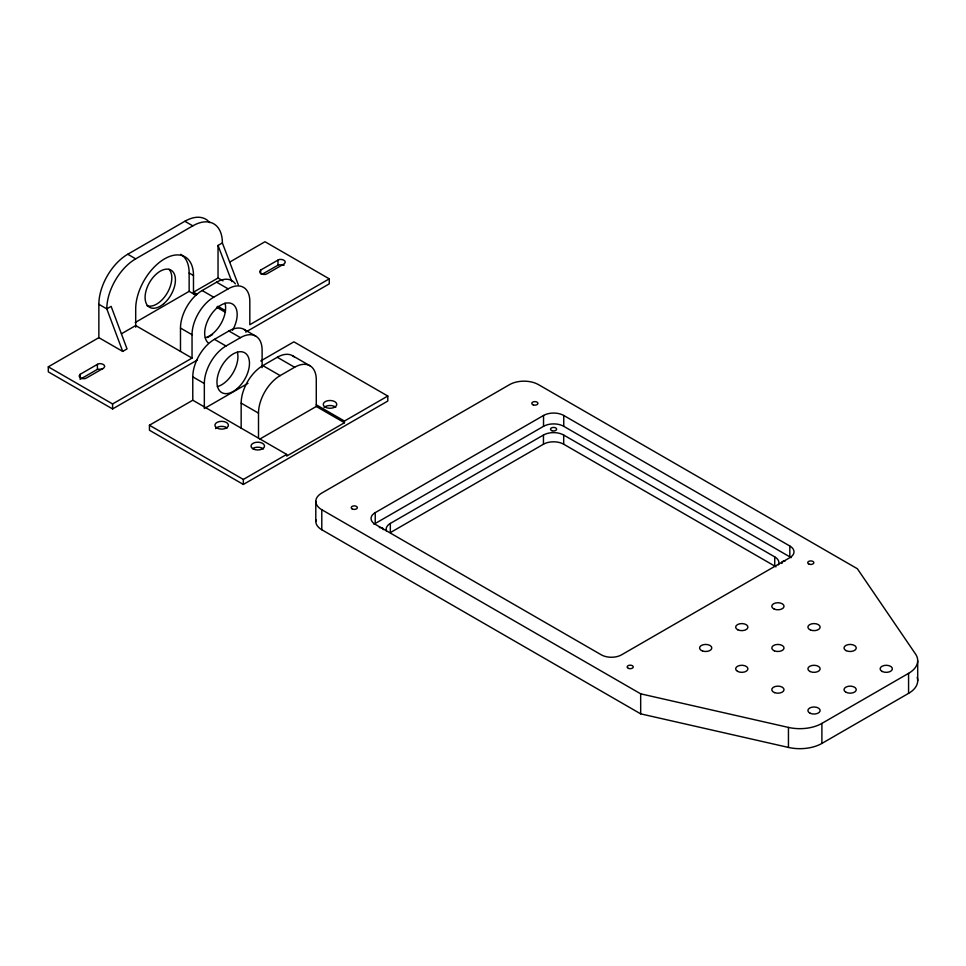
<?xml version="1.0" encoding="UTF-8"?>
<svg xmlns="http://www.w3.org/2000/svg" width="966" height="966" viewBox="0 0 966 966"><rect width="100%" height="100%" fill="white"/><g stroke="black" fill="none" stroke-linecap="round" stroke-linejoin="round"><path stroke-width="1.45" d="M80.081 374.349C76.519 377.585 84.054 380 86.433 378.02L103.773 368.01C107.335 364.774 99.8 362.359 97.421 364.339L80.081 374.349L80.081 378.104M260.651 270.094C257.089 273.33 264.624 275.745 267.014 273.764L284.342 263.754C287.916 260.518 280.369 258.103 277.991 260.083L260.651 270.094L260.651 273.849M197.426 359.968L112.587 408.956L48.3 371.85L48.3 366.839L98.858 337.653L98.858 304.29A40.862 23.595 -60 0 1 127.754 254.251L184.856 221.274A41.816 24.138 -60 0 1 207.509 220.393M98.858 304.29L106.803 308.879L111.138 306.379L127.029 348.907L122.694 351.407L106.803 308.879A40.862 23.595 -60 0 1 135.699 258.84L192.802 225.863A41.816 24.138 -60 0 1 222.373 242.937L238.264 284.692M197.318 294.413L193.478 292.191L218.038 278.015L218.038 245.436L222.373 242.937M229.98 261.943L264.986 241.742L329.273 278.848L329.273 283.859L245.726 332.087M135.216 322.499L189.143 291.358L196.038 295.342M121.474 333.765L135.699 325.554L192.041 358.084L192.041 334.731A30.646 17.69 -60 0 1 213.703 297.202L228.145 288.858A30.646 17.69 -60 0 1 249.82 301.368L249.82 324.721L329.273 278.848M180.485 351.407L180.485 328.054A30.646 17.69 -60 0 1 202.148 290.524L216.589 282.181A30.646 17.69 -60 0 1 235.354 283.859M80.081 379.348L97.421 369.338L102.565 369.097M261.895 274.38L278.848 264.72L284.052 265.252M207.449 337.508L212.58 334.55M192.777 400.214L149.44 425.233L149.44 430.232L243.335 484.449L387.789 401.047L387.789 396.036L344.451 421.055L344.451 422.734L286.673 456.085L286.673 454.418L192.777 400.214L192.777 376.861A30.646 17.69 -60 0 1 214.44 339.332L228.894 330.988A30.646 17.69 -60 0 1 246.076 330.855M48.3 366.839L112.587 403.957L192.041 358.084M204.333 408.546L204.333 383.526A30.646 17.69 -60 0 1 225.996 345.997L240.449 337.653A30.646 17.69 -60 0 1 262.112 350.163L262.112 367.684M260.76 360.958L293.893 341.831L387.789 396.036M241.162 428.155L241.162 403.124A30.646 17.69 -60 0 1 262.837 365.595L277.278 357.263A30.646 17.69 -60 0 1 294.473 357.118M205.613 407.809L247.984 383.345M258.502 438.153L258.502 413.134A30.646 17.69 -60 0 1 280.176 375.605L294.618 367.261A30.646 17.69 -60 0 1 316.28 379.771L316.28 406.469L259.782 439.083M149.44 425.233L243.335 479.438L286.673 454.418M375.231 512.644L543.532 415.477A14.297 8.259 0 0 1 563.758 415.477L789.826 546.007A14.297 8.259 0 0 1 789.826 557.684L621.536 654.839A14.297 8.259 0 0 1 601.311 654.839L375.231 524.321A14.297 8.259 0 0 1 375.231 512.644L375.231 523.487A14.297 8.259 0 0 0 373.999 524.297M375.231 523.487L543.532 426.32A14.297 8.259 0 0 1 563.758 426.32L789.826 556.851A14.297 8.259 0 0 1 791.057 557.66M386.629 531.421A14.297 8.259 0 0 1 390.324 523.439L543.46 435.038A14.297 8.259 0 0 1 563.685 435.038L774.732 556.887A14.297 8.259 0 0 1 778.439 564.856M775.964 566.873A14.297 8.259 0 0 0 774.732 566.064L563.685 444.215A14.297 8.259 0 0 0 543.46 444.215L390.324 532.616L390.324 523.439M321.787 509.722L640.675 693.83L788.449 727.422A31.166 17.992 0 0 0 821.897 723.401L908.571 673.362A31.166 17.992 0 0 0 915.539 654.042L857.361 568.732L538.473 384.625A20.431 11.797 0 0 0 509.577 384.625L321.787 493.046A20.431 11.797 0 0 0 321.787 509.722L321.787 529.742L640.675 713.85L788.449 747.43A31.166 17.992 0 0 0 821.897 743.422L908.571 693.371A31.166 17.992 0 0 0 917.193 677.395M184.856 221.274L192.802 225.863M218.038 278.015L222.929 280.84M216.589 282.181L228.145 288.858M180.69 254.312A40.862 23.595 -60 0 1 189.143 273.016L193.478 275.515L193.478 293.869M202.148 290.524L213.703 297.202M127.754 254.251L135.699 258.84M217.797 306.234L225.464 310.666M216.517 307.164L225.464 312.332M292.601 355.742L309.941 365.752M244.205 329.466L255.773 336.144M277.278 357.263L294.618 367.261M228.894 330.988L240.449 337.653M262.837 365.595L280.176 375.605M214.44 339.332L225.996 345.997M316.28 404.802L344.451 421.055M180.485 328.054L192.041 334.731M316.28 406.469L344.451 422.734M241.162 403.124L258.502 413.134M192.777 376.861L204.333 383.526M98.858 337.653L122.694 351.407M218.038 245.436L231.816 281.625M917.7 660.841L917.7 680.861M908.571 673.362L908.571 693.371M821.897 723.401L821.897 743.422M789.826 546.007L789.826 556.851M788.449 727.422L788.449 747.43M774.732 556.887L774.732 566.064M640.675 693.83L640.675 713.85M563.758 415.477L563.758 426.32M563.685 435.038L563.685 444.215M543.532 415.477L543.532 426.32M543.46 435.038L543.46 444.215M315.797 501.378L315.797 521.399M277.991 260.083L277.991 265.095M243.335 479.438L243.335 484.449M189.143 273.016L189.143 291.358M135.699 327.22L135.699 308.879A40.862 23.595 -60 0 1 164.594 258.84A40.862 23.595 -60 0 1 193.478 275.515M112.587 403.957L112.587 408.956M97.421 364.339L97.421 369.338M168.965 269.272A21.445 12.389 -60 0 1 167.021 293.386A21.445 12.389 -60 0 1 147.037 305.703M208.318 221.093A41.816 24.138 -60 0 1 209.791 222.675M208.137 342.858A22.979 13.27 -60 0 1 210.346 315.749A22.979 13.27 -60 0 1 232.794 304.218A22.979 13.27 -60 0 1 232.54 330.312M225.018 303.131A22.979 13.27 -60 0 1 205.335 337.726M237.407 352.264A22.979 13.27 -60 0 1 217.29 386.617M252.778 448.478A6.738 3.888 0 0 1 263.44 448.973M215.551 428.602A6.738 3.888 0 0 1 227.179 427.998M324.081 407.531A6.738 3.888 0 0 1 335.757 407.35M782.037 563.432A3.067 1.775 0 0 1 785.189 560.968M379.348 527.581A3.067 1.775 0 0 1 383.2 529.694M321.787 529.742A20.431 11.797 0 0 1 315.979 519.865M163.713 303.747A21.445 12.389 -60 0 0 171.308 270.323A21.445 12.389 -60 0 0 145.733 292.01A21.445 12.389 -60 0 0 163.713 303.747M325.361 407.205A6.738 3.888 0 0 0 336.566 405.285A6.738 3.888 0 0 0 328.102 400.649A6.738 3.888 0 0 0 325.361 407.205M237.25 388.537A22.979 13.27 -60 0 0 244.845 352.856A22.979 13.27 -60 0 0 217.567 376.668A22.979 13.27 -60 0 0 237.25 388.537M217.35 428.216A6.738 3.888 0 0 0 228.302 425.897A6.738 3.888 0 0 0 219.342 421.574A6.738 3.888 0 0 0 217.35 428.216M253.261 448.973A6.738 3.888 0 0 0 264.37 446.896A6.738 3.888 0 0 0 255.7 442.38A6.738 3.888 0 0 0 253.261 448.973M552.033 430.727A3.067 1.775 0 0 0 556.633 429.194A3.067 1.775 0 0 0 552.033 427.66A3.067 1.775 0 0 0 552.033 430.727M882.212 671.479A6.134 3.538 0 0 0 892.27 669.498A6.134 3.538 0 0 0 884.276 665.465A6.134 3.538 0 0 0 882.212 671.479M846.095 650.625A6.134 3.538 0 0 0 856.154 648.657A6.134 3.538 0 0 0 848.172 644.612A6.134 3.538 0 0 0 846.095 650.625M737.819 629.808A6.134 3.538 0 0 0 747.829 627.755A6.134 3.538 0 0 0 739.739 623.782A6.134 3.538 0 0 0 737.819 629.808M810.51 630.013A6.134 3.538 0 0 0 820.134 627.417A6.134 3.538 0 0 0 811.44 623.903A6.134 3.538 0 0 0 810.51 630.013M774.189 609.075A6.134 3.538 0 0 0 783.994 606.72A6.134 3.538 0 0 0 775.553 602.989A6.134 3.538 0 0 0 774.189 609.075M809.206 564.204A3.067 1.775 0 0 0 813.843 562.707A3.067 1.775 0 0 0 809.279 561.137A3.067 1.775 0 0 0 809.206 564.204M628.516 668.412A3.067 1.775 0 0 0 633.261 667.047A3.067 1.775 0 0 0 628.83 665.357A3.067 1.775 0 0 0 628.516 668.412M352.119 508.889A3.067 1.775 0 0 0 357.251 508.092A3.067 1.775 0 0 0 353.496 505.93A3.067 1.775 0 0 0 352.119 508.889M533.268 404.899A3.067 1.775 0 0 0 537.929 403.426A3.067 1.775 0 0 0 533.377 401.832A3.067 1.775 0 0 0 533.268 404.899M810.281 713.319A6.134 3.538 0 0 0 820.098 710.988A6.134 3.538 0 0 0 811.694 707.245A6.134 3.538 0 0 0 810.281 713.319M774.587 692.634A6.134 3.538 0 0 0 784.03 689.833A6.134 3.538 0 0 0 775.106 686.512A6.134 3.538 0 0 0 774.587 692.634M737.529 671.358A6.134 3.538 0 0 0 747.744 669.667A6.134 3.538 0 0 0 740.113 665.405A6.134 3.538 0 0 0 737.529 671.358M702.499 650.987A6.134 3.538 0 0 0 711.809 648.041A6.134 3.538 0 0 0 702.741 644.853A6.134 3.538 0 0 0 702.499 650.987M845.805 692.163A6.134 3.538 0 0 0 856.057 690.581A6.134 3.538 0 0 0 848.559 686.246A6.134 3.538 0 0 0 845.805 692.163M810.148 671.551A6.134 3.538 0 0 0 820.074 669.39A6.134 3.538 0 0 0 811.863 665.502A6.134 3.538 0 0 0 810.148 671.551M774.382 650.855A6.134 3.538 0 0 0 784.018 648.283A6.134 3.538 0 0 0 775.336 644.757A6.134 3.538 0 0 0 774.382 650.855"/></g></svg>
